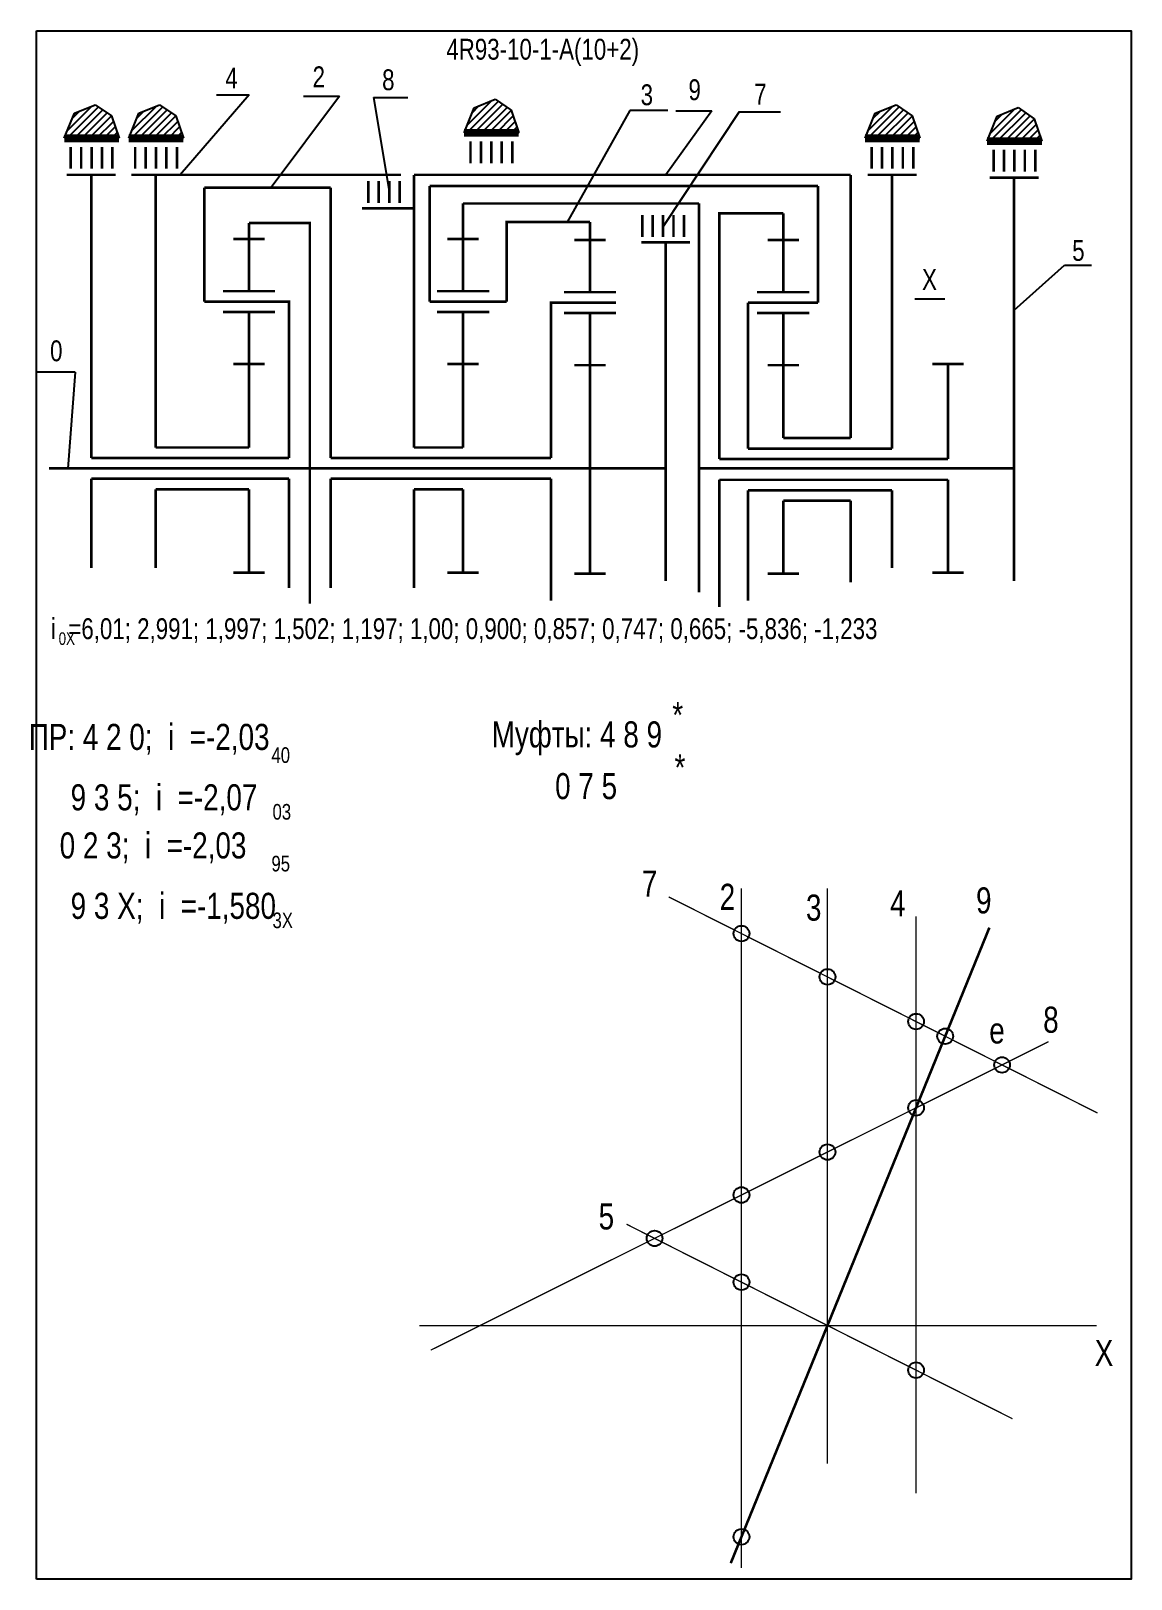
# Model space of a CAD drawing. Extents: x -354 to -142, y 153 to 450.
import ezdxf

# ---------------------------------------------------------------- set-up
doc = ezdxf.new("R2010")
doc.units = 0
doc.header["$LTSCALE"] = 15
doc.layers.get('DEFPOINTS').update_dxf_attribs({"linetype": 'CONTINUOUS'})
doc.layers.add('DIM', color=92, linetype='CONTINUOUS')
doc.layers.add('MAIN', color=5, linetype='CONTINUOUS')
doc.styles.add('AMK', font='amk.shx', dxfattribs={"width": 0.8})

msp = doc.modelspace()

# ---------------------------------------------------------------- hatches: boundary and pattern name
at = {"layer": 'DIM'}
h = msp.add_hatch(dxfattribs=at)
h.set_pattern_fill('_USER', color=0, angle=45, style=0, pattern_type=0)
h.set_pattern_definition([(45, (-18.162, 4.6291), (-0.7071068, 0.7071068), [])])
h.paths.add_polyline_path([(-268.46, 435.15), (-270.4, 430.33), (-259.91, 430.33), (-261.35, 434.65), (-264.47, 436.77)])
h = msp.add_hatch(dxfattribs=at)
h.set_pattern_fill('_USER', color=0, angle=45, style=0, pattern_type=0)
h.set_pattern_definition([(45, (-94.8689, 3.5807), (-0.7071068, 0.7071068), [])])
h.paths.add_polyline_path([(-345.16, 434.1), (-347.11, 429.28), (-336.61, 429.28), (-338.06, 433.6), (-341.18, 435.72)])
h = msp.add_hatch(dxfattribs=at)
h.set_pattern_fill('_USER', color=0, angle=45, style=0, pattern_type=0)
h.set_pattern_definition([(45, (-82.5072, 3.5807), (-0.7071068, 0.7071068), [])])
h.paths.add_polyline_path([(-332.8, 434.1), (-334.75, 429.28), (-324.25, 429.28), (-325.7, 433.6), (-328.82, 435.72)])
h = msp.add_hatch(dxfattribs=at)
h.set_pattern_fill('_USER', color=0, angle=45, style=0, pattern_type=0)
h.set_pattern_definition([(45, (58.7879, 3.5807), (-0.7071068, 0.7071068), [])])
h.paths.add_polyline_path([(-191.51, 434.1), (-193.45, 429.28), (-182.96, 429.28), (-184.4, 433.6), (-187.52, 435.72)])
h = msp.add_hatch(dxfattribs=at)
h.set_pattern_fill('_USER', color=0, angle=45, style=0, pattern_type=0)
h.set_pattern_definition([(45, (82.1995, 3.0191), (-0.7071068, 0.7071068), [])])
h.paths.add_polyline_path([(-168.1, 433.54), (-170.04, 428.72), (-159.54, 428.72), (-160.99, 433.04), (-164.11, 435.16)])

# ---------------------------------------------------------------- linework, layer by layer
at = {"layer": 'DEFPOINTS', "const_width": 0.25}
for points in [[(-217.18, 155), (-217.18, 285.4)], [(-200.68, 175), (-200.68, 285.36)], [(-148.86, 242.27), (-231.13, 283.73)], [(-183.68, 169.3), (-183.68, 280)], [(-276.8, 196.78), (-158.26, 255.96)], [(-165.19, 183.62), (-239.24, 220.94)], [(-279, 201.5), (-149, 201.5)]]:
    msp.add_lwpolyline(points, dxfattribs=at)
at = {"layer": 'DEFPOINTS'}
for centre in [(-217.18, 276.7), (-200.68, 268.39), (-183.68, 259.82), (-178.09, 257), (-167.18, 251.5), (-183.68, 243.27), (-200.68, 234.78), (-217.18, 226.54), (-233.85, 218.22), (-217.18, 209.82), (-183.68, 192.94), (-217.18, 160.97)]:
    msp.add_circle(centre, 1.51, dxfattribs=at)
at = {"layer": 'DIM', "color": 0}
for p, q in [((-311.66, 437.61), (-324.87, 422.26)), ((-317.88, 437.61), (-311.66, 437.61)), ((-294.28, 437.34), (-307.4, 419.82)), ((-301.2, 437.34), (-294.28, 437.34)), ((-287.78, 437.12), (-281.21, 437.12)), ((-287.78, 437.12), (-284.77, 419.11)), ((-268.46, 435.15), (-264.47, 436.77)), ((-264.47, 436.77), (-261.35, 434.65)), ((-347.11, 429.28), (-345.16, 434.1)), ((-345.16, 434.1), (-341.18, 435.72)), ((-341.18, 435.72), (-338.06, 433.6)), ((-334.75, 429.28), (-332.8, 434.1)), ((-332.8, 434.1), (-328.82, 435.72)), ((-328.82, 435.72), (-325.7, 433.6)), ((-270.4, 430.33), (-268.46, 435.15)), ((-261.35, 434.65), (-259.91, 430.33)), ((-238.6, 434.59), (-250.61, 413.2)), ((-231.34, 434.59), (-238.6, 434.59)), ((-217.64, 434.36), (-232.22, 412.33)), ((-222.86, 434.52), (-231.68, 422.26)), ((-229.77, 434.52), (-222.86, 434.52)), ((-217.64, 434.36), (-209.69, 434.36)), ((-193.45, 429.28), (-191.51, 434.1)), ((-191.51, 434.1), (-187.52, 435.72)), ((-187.52, 435.72), (-184.4, 433.6)), ((-168.1, 433.54), (-164.11, 435.16)), ((-164.11, 435.16), (-160.99, 433.04)), ((-338.06, 433.6), (-336.61, 429.28)), ((-325.7, 433.6), (-324.25, 429.28)), ((-184.4, 433.6), (-182.96, 429.28)), ((-170.04, 428.72), (-168.1, 433.54)), ((-160.99, 433.04), (-159.54, 428.72)), ((-164.87, 396.29), (-155.19, 404.92)), ((-155.19, 404.92), (-150.01, 404.92)), ((-183.91, 398.47), (-178.19, 398.47)), ((-345.01, 384.43), (-352.62, 384.43)), ((-345.01, 384.43), (-346.44, 365.95))]:
    msp.add_line(p, q, dxfattribs=at)
at = {"layer": 'DIM', "color": 0, "const_width": 0.5}
for points in [[(-341.94, 367.95), (-341.94, 422.26)], [(-329.58, 369.95), (-329.58, 422.26)], [(-280, 422.26), (-280, 369.95)], [(-196.25, 422.26), (-196.25, 371.75)], [(-188.28, 369.75), (-188.28, 422.26)], [(-164.87, 421.7), (-164.87, 344.37)], [(-320.26, 397.95), (-320.26, 419.82)], [(-296, 419.82), (-320.26, 419.82)], [(-296, 367.95), (-296, 419.82)], [(-277, 420.12), (-202.5, 420.12)], [(-277, 397.95), (-277, 420.12)], [(-202.5, 397.75), (-202.5, 420.12)], [(-290, 415.82), (-280, 415.82)], [(-270.59, 416.77), (-225.31, 416.77)], [(-225.31, 416.77), (-225.31, 342.16)], [(-311.68, 413), (-300, 413), (-300, 340)], [(-262.22, 397.95), (-262.22, 413.2), (-246.26, 413.2)], [(-209.17, 414.88), (-221.41, 414.88), (-221.41, 367.75)], [(-236.39, 409.31), (-227.07, 409.31)], [(-231.73, 409.31), (-231.73, 344.37)], [(-306.68, 397.95), (-304, 397.95), (-304, 367.95)], [(-251.39, 397.75), (-253.71, 397.75), (-253.71, 367.95)], [(-215.93, 397.75), (-215.93, 369.75)], [(-209.17, 371.75), (-196.25, 371.75)], [(-329.58, 369.95), (-311.68, 369.95)], [(-280, 369.95), (-270.59, 369.95)], [(-215.93, 369.75), (-188.28, 369.75)], [(-350.06, 365.95), (-231.73, 365.95)], [(-341.94, 367.95), (-304, 367.95)], [(-296, 367.95), (-253.71, 367.95)], [(-225.31, 365.95), (-164.87, 365.95)], [(-221.41, 367.75), (-177.55, 367.75)], [(-341.94, 363.95), (-304, 363.95)], [(-341.94, 346.82), (-341.94, 363.95)], [(-304, 363.95), (-304, 343)], [(-296, 363.95), (-253.71, 363.95)], [(-296, 343), (-296, 363.95)], [(-253.71, 363.95), (-253.71, 340.55)], [(-221.41, 363.75), (-177.55, 363.75)], [(-221.41, 363.75), (-221.41, 339.34)], [(-329.58, 346.82), (-329.58, 361.95)], [(-329.58, 361.95), (-311.68, 361.95)], [(-280, 361.95), (-270.59, 361.95)], [(-280, 361.95), (-280, 343)], [(-215.93, 361.75), (-188.28, 361.75)], [(-215.93, 361.75), (-215.93, 340.55)], [(-209.17, 359.75), (-196.25, 359.75)], [(-196.25, 359.75), (-196.25, 344.09)], [(-188.28, 346.82), (-188.28, 361.75)], [(-169.61, 277.84), (-219.24, 155.91)]]:
    msp.add_lwpolyline(points, dxfattribs=at)
at = {"layer": 'DIM', "color": 0}
msp.add_lwpolyline([(-329.58, 365.95, 0.5, 0.5, 0), (-311.68, 365.95, 0.5, 0.5, 0)], format="xyseb", dxfattribs=at)
at = {"layer": 'MAIN'}
for points in [[(-352.43, 152.87), (-352.43, 449.87)], [(-352.43, 449.87), (-142.43, 449.87), (-142.43, 152.87), (-352.43, 152.87)]]:
    msp.add_lwpolyline(points, dxfattribs=at)
at = {"layer": 'MAIN', "color": 0}
for points, const_width in [([(-270.4, 430.33), (-259.91, 430.33)], 1.5), ([(-347.11, 429.28), (-336.61, 429.28)], 1.5), ([(-337.88, 427.63), (-337.88, 423.43)], 0.5), ([(-334.75, 429.28), (-324.25, 429.28)], 1.5), ([(-325.51, 427.63), (-325.51, 423.43)], 0.5), ([(-261.17, 428.68), (-261.17, 424.48)], 0.5), ([(-193.45, 429.28), (-182.96, 429.28)], 1.5), ([(-184.22, 427.63), (-184.22, 423.43)], 0.5), ([(-170.04, 428.72), (-159.54, 428.72)], 1.5), ([(-160.81, 427.07), (-160.81, 422.87)], 0.5), ([(-346.64, 422.26), (-337.23, 422.26)], 0.5), ([(-334.28, 422.26), (-282.51, 422.26)], 0.5), ([(-280, 422.26), (-196.25, 422.26)], 0.5), ([(-192.99, 422.26), (-183.57, 422.26)], 0.5), ([(-169.57, 421.7), (-160.16, 421.7)], 0.5), ([(-282.77, 421.07), (-282.77, 416.87)], 0.5), ([(-270.59, 409.95), (-270.59, 416.77)], 0.5), ([(-311.68, 409.95), (-311.68, 413)], 0.5), ([(-246.26, 409.75), (-246.26, 413.2)], 0.5), ([(-228.22, 414.56), (-228.22, 410.36)], 0.5), ([(-209.17, 399.75), (-209.17, 414.88)], 0.5), ([(-311.68, 409.95), (-314.68, 409.95)], 0.5), ([(-311.68, 399.95), (-311.68, 409.95)], 0.5), ([(-311.68, 409.95), (-308.68, 409.95)], 0.5), ([(-270.59, 409.95), (-273.59, 409.95)], 0.5), ([(-270.59, 399.95), (-270.59, 409.95)], 0.5), ([(-270.59, 409.95), (-267.59, 409.95)], 0.5), ([(-246.26, 409.75), (-249.26, 409.75)], 0.5), ([(-246.26, 399.75), (-246.26, 409.75)], 0.5), ([(-246.26, 409.75), (-243.26, 409.75)], 0.5), ([(-209.17, 409.75), (-212.17, 409.75)], 0.5), ([(-209.17, 409.75), (-206.17, 409.75)], 0.5), ([(-306.68, 397.95), (-320.26, 397.95)], 0.5), ([(-262.22, 397.95), (-277, 397.95)], 0.5), ([(-241.26, 397.75), (-251.39, 397.75)], 0.5), ([(-202.5, 397.75), (-215.93, 397.75)], 0.5), ([(-311.68, 395.95), (-316.68, 395.95)], 0.5), ([(-311.68, 385.95), (-311.68, 395.95), (-306.68, 395.95)], 0.5), ([(-270.59, 395.95), (-275.59, 395.95)], 0.5), ([(-270.59, 385.95), (-270.59, 395.95), (-265.59, 395.95)], 0.5), ([(-246.26, 395.75), (-251.26, 395.75)], 0.5), ([(-246.26, 385.75), (-246.26, 395.75), (-241.26, 395.75)], 0.5), ([(-209.17, 395.75), (-214.17, 395.75)], 0.5), ([(-209.17, 385.75), (-209.17, 395.75), (-204.17, 395.75)], 0.5), ([(-311.68, 385.95), (-314.68, 385.95)], 0.5), ([(-311.68, 369.95), (-311.68, 385.95)], 0.5), ([(-311.68, 385.95), (-308.68, 385.95)], 0.5), ([(-270.59, 385.95), (-273.59, 385.95)], 0.5), ([(-270.59, 369.95), (-270.59, 385.95)], 0.5), ([(-270.59, 385.95), (-267.59, 385.95)], 0.5), ([(-177.55, 385.95), (-180.55, 385.95)], 0.5), ([(-177.55, 367.75), (-177.55, 385.95)], 0.5), ([(-177.55, 385.95), (-174.55, 385.95)], 0.5), ([(-246.26, 385.75), (-249.26, 385.75)], 0.5), ([(-246.26, 365.95), (-246.26, 385.75)], 0.5), ([(-246.26, 385.75), (-243.26, 385.75)], 0.5), ([(-209.17, 385.75), (-212.17, 385.75)], 0.5), ([(-209.17, 371.75), (-209.17, 385.75)], 0.5), ([(-209.17, 385.75), (-206.17, 385.75)], 0.5), ([(-246.26, 365.95), (-246.26, 345.75)], 0.5), ([(-177.55, 363.75), (-177.55, 345.95)], 0.5), ([(-311.68, 361.95), (-311.68, 345.95)], 0.5), ([(-270.59, 361.95), (-270.59, 345.95)], 0.5), ([(-209.17, 359.75), (-209.17, 345.75)], 0.5), ([(-311.68, 345.95), (-314.68, 345.95)], 0.5), ([(-311.68, 345.95), (-308.68, 345.95)], 0.5), ([(-270.59, 345.95), (-273.59, 345.95)], 0.5), ([(-270.59, 345.95), (-267.59, 345.95)], 0.5), ([(-246.26, 345.75), (-249.26, 345.75)], 0.5), ([(-246.26, 345.75), (-243.26, 345.75)], 0.5), ([(-209.17, 345.75), (-212.17, 345.75)], 0.5), ([(-209.17, 345.75), (-206.17, 345.75)], 0.5), ([(-177.55, 345.95), (-180.55, 345.95)], 0.5), ([(-177.55, 345.95), (-174.55, 345.95)], 0.5)]:
    msp.add_lwpolyline(points, dxfattribs=dict(at, const_width=const_width))
for points in [[(-345.88, 427.63, 0.5, 0.5, 0), (-345.88, 423.43, 0.5, 0.5, 0)], [(-343.88, 427.63, 0.5, 0.5, 0), (-343.88, 423.43, 0.5, 0.5, 0)], [(-341.88, 427.63, 0.5, 0.5, 0), (-341.88, 423.43, 0.5, 0.5, 0)], [(-339.88, 427.63, 0.5, 0.5, 0), (-339.88, 423.43, 0.5, 0.5, 0)], [(-333.51, 427.63, 0.5, 0.5, 0), (-333.51, 423.43, 0.5, 0.5, 0)], [(-331.51, 427.63, 0.5, 0.5, 0), (-331.51, 423.43, 0.5, 0.5, 0)], [(-329.51, 427.63, 0.5, 0.5, 0), (-329.51, 423.43, 0.5, 0.5, 0)], [(-327.51, 427.63, 0.5, 0.5, 0), (-327.51, 423.43, 0.5, 0.5, 0)], [(-269.17, 428.68, 0.5, 0.5, 0), (-269.17, 424.48, 0.5, 0.5, 0)], [(-267.17, 428.68, 0.5, 0.5, 0), (-267.17, 424.48, 0.5, 0.5, 0)], [(-265.17, 428.68, 0.5, 0.5, 0), (-265.17, 424.48, 0.5, 0.5, 0)], [(-263.17, 428.68, 0.5, 0.5, 0), (-263.17, 424.48, 0.5, 0.5, 0)], [(-192.22, 427.63, 0.5, 0.5, 0), (-192.22, 423.43, 0.5, 0.5, 0)], [(-190.22, 427.63, 0.5, 0.5, 0), (-190.22, 423.43, 0.5, 0.5, 0)], [(-188.22, 427.63, 0.5, 0.5, 0), (-188.22, 423.43, 0.5, 0.5, 0)], [(-186.22, 427.63, 0.5, 0.5, 0), (-186.22, 423.43, 0.5, 0.5, 0)], [(-168.81, 427.07, 0.5, 0.5, 0), (-168.81, 422.87, 0.5, 0.5, 0)], [(-166.81, 427.07, 0.5, 0.5, 0), (-166.81, 422.87, 0.5, 0.5, 0)], [(-164.81, 427.07, 0.5, 0.5, 0), (-164.81, 422.87, 0.5, 0.5, 0)], [(-162.81, 427.07, 0.5, 0.5, 0), (-162.81, 422.87, 0.5, 0.5, 0)], [(-288.77, 421.07, 0.5, 0.5, 0), (-288.77, 416.87, 0.5, 0.5, 0)], [(-286.77, 421.07, 0.5, 0.5, 0), (-286.77, 416.87, 0.5, 0.5, 0)], [(-284.77, 421.07, 0.5, 0.5, 0), (-284.77, 416.87, 0.5, 0.5, 0)], [(-236.22, 414.56, 0.5, 0.5, 0), (-236.22, 410.36, 0.5, 0.5, 0)], [(-234.22, 414.56, 0.5, 0.5, 0), (-234.22, 410.36, 0.5, 0.5, 0)], [(-232.22, 414.56, 0.5, 0.5, 0), (-232.22, 410.36, 0.5, 0.5, 0)], [(-230.22, 414.56, 0.5, 0.5, 0), (-230.22, 410.36, 0.5, 0.5, 0)], [(-306.68, 399.95, 0.5, 0.5, 0), (-316.68, 399.95, 0.5, 0.5, 0)], [(-265.59, 399.95, 0.5, 0.5, 0), (-275.59, 399.95, 0.5, 0.5, 0)], [(-241.26, 399.75, 0.5, 0.5, 0), (-251.26, 399.75, 0.5, 0.5, 0)], [(-204.17, 399.75, 0.5, 0.5, 0), (-214.17, 399.75, 0.5, 0.5, 0)]]:
    msp.add_lwpolyline(points, format="xyseb", dxfattribs=at)

# ---------------------------------------------------------------- texts
at = {"layer": 'DIM', "color": 0, "style": 'AMK', "width": 0.8}
for s, height, p in [('4R93-10-1-A(10+2)', 4, (-273.81, 444.36)), ('4', 4, (-316.21, 438.85)), ('2', 4, (-299.47, 439.07)), ('8', 4, (-286.13, 438.5)), ('3', 4, (-236.53, 435.62)), ('9', 4, (-227.35, 436.59)), ('7', 4, (-214.74, 435.74)), ('5', 4, (-153.72, 405.76)), ('X', 4, (-182.53, 400.19)), ('0', 4, (-349.84, 386.5)), ('i  =6,01; 2,991; 1,997; 1,502; 1,197; 1,00; 0,900; 0,857; 0,747; 0,665; -5,836; -1,233', 4, (-349.67, 333.19)), ('0X', 2.4, (-348.2, 332.09)), ('*', 5, (-230.45, 316.14)), (' ПР: 4 2 0;  i  =-2,03', 5, (-355.43, 311.93)), ('Муфты: 4 8 9', 5, (-265.11, 312.41)), ('40', 3, (-307.37, 309.44)), ('*', 5, (-230.02, 306.06)), ('       0 7 5', 5, (-263.34, 302.49)), ('    9 3 5;  i  =-2,07', 5, (-351.84, 300.34)), ('03', 3, (-307.16, 298.56)), ('     0 2 3;  i  =-2,03', 5, (-355.43, 291.11)), ('95', 3, (-307.37, 288.62)), ('7', 5, (-236.31, 283.79)), ('2', 5, (-221.36, 281.25)), ('9', 5, (-172.17, 280.56)), ('    9 3 X;  i  =-1,580', 5, (-351.84, 279.52)), ('3', 5, (-204.81, 279.18)), ('4', 5, (-188.67, 280.01)), ('3X', 3, (-307.16, 277.74)), ('8', 5, (-159.29, 257.68)), ('e', 5, (-169.64, 255.61)), ('5', 5, (-244.59, 219.93)), ('X', 5, (-149.4, 193.75))]:
    msp.add_text(s, height=height, dxfattribs=at).set_placement(p)

doc.saveas('drawing.dxf')
